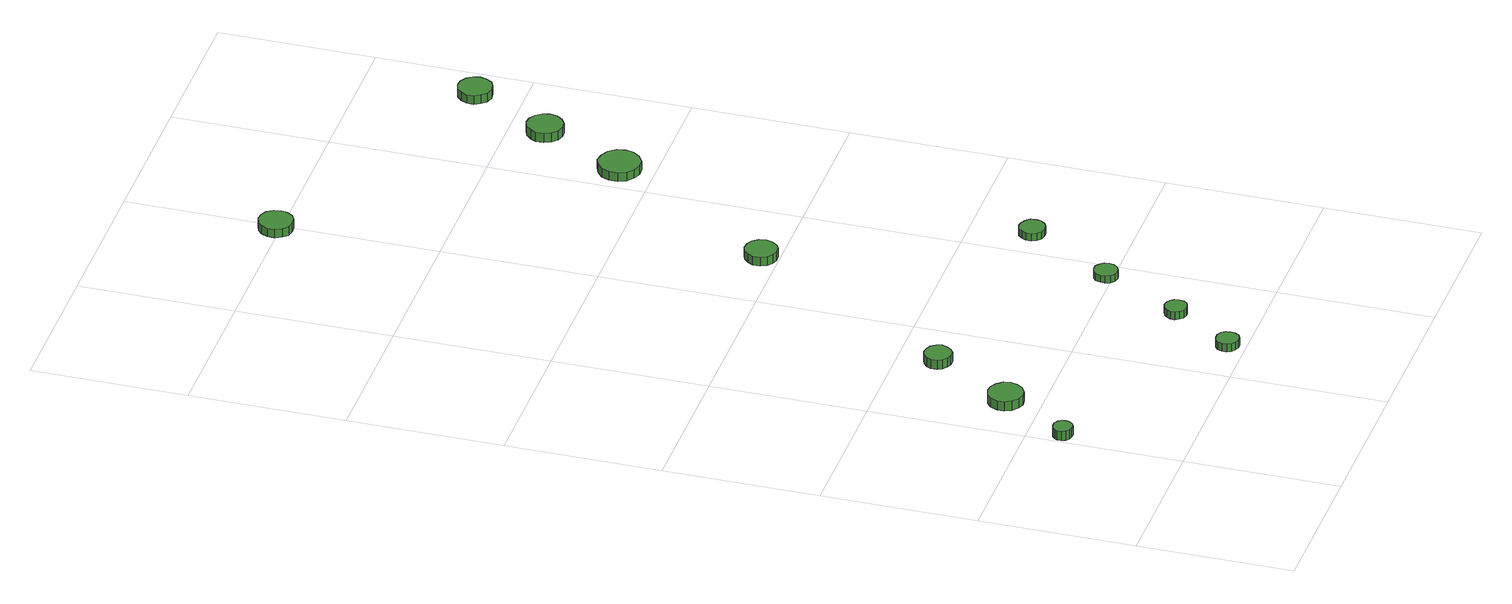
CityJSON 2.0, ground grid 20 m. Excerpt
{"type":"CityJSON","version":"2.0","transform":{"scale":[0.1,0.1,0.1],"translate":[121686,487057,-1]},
"CityObjects":{
"tree1":{"type":"SolitaryVegetationObject","attributes":{"function":"something"},"geometry":[{"type":"MultiSurface","lod":"1","boundaries":[[[0,1,2,3,4,5,6,7,8,9,10,11,12,13,14]],[[15,16,17,18,19,20,21,22,23,24,25,26,27,28,29]],[[0,29,28,1]],[[1,28,27,2]],[[2,27,26,3]],[[3,26,25,4]],[[4,25,24,5]],[[5,24,23,6]],[[6,23,22,7]],[[7,22,21,8]],[[8,21,20,9]],[[9,20,19,10]],[[10,19,18,11]],[[11,18,17,12]],[[12,17,16,13]],[[13,16,15,14]],[[14,15,29,0]]]}]},
"tree2":{"type":"SolitaryVegetationObject","attributes":{"function":"something"},"geometry":[{"type":"MultiSurface","lod":"1","boundaries":[[[30,31,32,33,34,35,36,37,38,39,40,41,42,43,44]],[[45,46,47,48,49,50,51,52,53,54,55,56,57,58,59]],[[30,59,58,31]],[[31,58,57,32]],[[32,57,56,33]],[[33,56,55,34]],[[34,55,54,35]],[[35,54,53,36]],[[36,53,52,37]],[[37,52,51,38]],[[38,51,50,39]],[[39,50,49,40]],[[40,49,48,41]],[[41,48,47,42]],[[42,47,46,43]],[[43,46,45,44]],[[44,45,59,30]]]}]},
"tree3":{"type":"SolitaryVegetationObject","attributes":{"function":"something"},"geometry":[{"type":"MultiSurface","lod":"1","boundaries":[[[60,61,62,63,64,65,66,67,68,69,70,71,72,73,74]],[[75,76,77,78,79,80,81,82,83,84,85,86,87,88,89]],[[60,89,88,61]],[[61,88,87,62]],[[62,87,86,63]],[[63,86,85,64]],[[64,85,84,65]],[[65,84,83,66]],[[66,83,82,67]],[[67,82,81,68]],[[68,81,80,69]],[[69,80,79,70]],[[70,79,78,71]],[[71,78,77,72]],[[72,77,76,73]],[[73,76,75,74]],[[74,75,89,60]]]}]},
"tree4":{"type":"SolitaryVegetationObject","attributes":{"function":"something"},"geometry":[{"type":"MultiSurface","lod":"1","boundaries":[[[90,91,92,93,94,95,96,97,98,99,100,101,102,103,104]],[[105,106,107,108,109,110,111,112,113,114,115,116,117,118,119]],[[90,119,118,91]],[[91,118,117,92]],[[92,117,116,93]],[[93,116,115,94]],[[94,115,114,95]],[[95,114,113,96]],[[96,113,112,97]],[[97,112,111,98]],[[98,111,110,99]],[[99,110,109,100]],[[100,109,108,101]],[[101,108,107,102]],[[102,107,106,103]],[[103,106,105,104]],[[104,105,119,90]]]}]},
"tree5":{"type":"SolitaryVegetationObject","attributes":{"function":"something"},"geometry":[{"type":"MultiSurface","lod":"1","boundaries":[[[120,121,122,123,124,125,126,127,128,129,130,131,132,133,134]],[[135,136,137,138,139,140,141,142,143,144,145,146,147,148,149]],[[120,149,148,121]],[[121,148,147,122]],[[122,147,146,123]],[[123,146,145,124]],[[124,145,144,125]],[[125,144,143,126]],[[126,143,142,127]],[[127,142,141,128]],[[128,141,140,129]],[[129,140,139,130]],[[130,139,138,131]],[[131,138,137,132]],[[132,137,136,133]],[[133,136,135,134]],[[134,135,149,120]]]}]},
"tree6":{"type":"SolitaryVegetationObject","attributes":{"function":"something"},"geometry":[{"type":"MultiSurface","lod":"1","boundaries":[[[150,151,152,153,154,155,156,157,158,159,160,161,162,163,164]],[[165,166,167,168,169,170,171,172,173,174,175,176,177,178,179]],[[150,179,178,151]],[[151,178,177,152]],[[152,177,176,153]],[[153,176,175,154]],[[154,175,174,155]],[[155,174,173,156]],[[156,173,172,157]],[[157,172,171,158]],[[158,171,170,159]],[[159,170,169,160]],[[160,169,168,161]],[[161,168,167,162]],[[162,167,166,163]],[[163,166,165,164]],[[164,165,179,150]]]}]},
"tree7":{"type":"SolitaryVegetationObject","attributes":{"function":"something"},"geometry":[{"type":"MultiSurface","lod":"1","boundaries":[[[180,181,182,183,184,185,186,187,188,189,190,191,192,193,194]],[[195,196,197,198,199,200,201,202,203,204,205,206,207,208,209]],[[180,209,208,181]],[[181,208,207,182]],[[182,207,206,183]],[[183,206,205,184]],[[184,205,204,185]],[[185,204,203,186]],[[186,203,202,187]],[[187,202,201,188]],[[188,201,200,189]],[[189,200,199,190]],[[190,199,198,191]],[[191,198,197,192]],[[192,197,196,193]],[[193,196,195,194]],[[194,195,209,180]]]}]},
"tree8":{"type":"SolitaryVegetationObject","attributes":{"function":"something"},"geometry":[{"type":"MultiSurface","lod":"1","boundaries":[[[210,211,212,213,214,215,216,217,218,219,220,221,222,223,224]],[[225,226,227,228,229,230,231,232,233,234,235,236,237,238,239]],[[210,239,238,211]],[[211,238,237,212]],[[212,237,236,213]],[[213,236,235,214]],[[214,235,234,215]],[[215,234,233,216]],[[216,233,232,217]],[[217,232,231,218]],[[218,231,230,219]],[[219,230,229,220]],[[220,229,228,221]],[[221,228,227,222]],[[222,227,226,223]],[[223,226,225,224]],[[224,225,239,210]]]}]},
"tree9":{"type":"SolitaryVegetationObject","attributes":{"function":"something"},"geometry":[{"type":"MultiSurface","lod":"1","boundaries":[[[240,241,242,243,244,245,246,247,248,249,250,251,252,253,254]],[[255,256,257,258,259,260,261,262,263,264,265,266,267,268,269]],[[240,269,268,241]],[[241,268,267,242]],[[242,267,266,243]],[[243,266,265,244]],[[244,265,264,245]],[[245,264,263,246]],[[246,263,262,247]],[[247,262,261,248]],[[248,261,260,249]],[[249,260,259,250]],[[250,259,258,251]],[[251,258,257,252]],[[252,257,256,253]],[[253,256,255,254]],[[254,255,269,240]]]}]},
"tree10":{"type":"SolitaryVegetationObject","attributes":{"function":"something"},"geometry":[{"type":"MultiSurface","lod":"1","boundaries":[[[270,271,272,273,274,275,276,277,278,279,280,281,282,283,284]],[[285,286,287,288,289,290,291,292,293,294,295,296,297,298,299]],[[270,299,298,271]],[[271,298,297,272]],[[272,297,296,273]],[[273,296,295,274]],[[274,295,294,275]],[[275,294,293,276]],[[276,293,292,277]],[[277,292,291,278]],[[278,291,290,279]],[[279,290,289,280]],[[280,289,288,281]],[[281,288,287,282]],[[282,287,286,283]],[[283,286,285,284]],[[284,285,299,270]]]}]},
"tree11":{"type":"SolitaryVegetationObject","attributes":{"function":"something"},"geometry":[{"type":"MultiSurface","lod":"1","boundaries":[[[300,301,302,303,304,305,306,307,308,309,310,311,312,313,314]],[[315,316,317,318,319,320,321,322,323,324,325,326,327,328,329]],[[300,329,328,301]],[[301,328,327,302]],[[302,327,326,303]],[[303,326,325,304]],[[304,325,324,305]],[[305,324,323,306]],[[306,323,322,307]],[[307,322,321,308]],[[308,321,320,309]],[[309,320,319,310]],[[310,319,318,311]],[[311,318,317,312]],[[312,317,316,313]],[[313,316,315,314]],[[314,315,329,300]]]}]},
"tree12":{"type":"SolitaryVegetationObject","attributes":{"function":"something"},"geometry":[{"type":"MultiSurface","lod":"1","boundaries":[[[330,331,332,333,334,335,336,337,338,339,340,341,342,343,344]],[[345,346,347,348,349,350,351,352,353,354,355,356,357,358,359]],[[330,359,358,331]],[[331,358,357,332]],[[332,357,356,333]],[[333,356,355,334]],[[334,355,354,335]],[[335,354,353,336]],[[336,353,352,337]],[[337,352,351,338]],[[338,351,350,339]],[[339,350,349,340]],[[340,349,348,341]],[[341,348,347,342]],[[342,347,346,343]],[[343,346,345,344]],[[344,345,359,330]]]}]}
},
"vertices":[
[25,156,20],[24,161,20],[21,165,20],[16,168,20],[11,168,20],[6,167,20],[2,163,20],[0,159,20],[0,154,20],[2,149,20],[6,145,20],[11,144,20],[16,144,20],[21,147,20],[24,151,20],[24,151,7],[21,147,7],[16,144,7],[11,144,7],[6,145,7],[2,149,7],[0,154,7],[0,159,7],[2,163,7],[6,167,7],[11,168,7],[16,168,7],[21,165,7],[24,161,7],[25,156,7],
[91,245,19],[89,254,19],[83,261,19],[75,266,19],[66,267,19],[57,264,19],[50,258,19],[46,249,19],[46,240,19],[50,232,19],[57,225,19],[66,222,19],[75,223,19],[83,228,19],[89,236,19],[89,236,6],[83,228,6],[75,223,6],[66,222,6],[57,225,6],[50,232,6],[46,240,6],[46,249,6],[50,258,6],[57,264,6],[66,267,6],[75,266,6],[83,261,6],[89,254,6],[91,245,6],
[148,349,19],[146,356,19],[142,362,19],[136,365,19],[128,366,19],[122,364,19],[116,359,19],[113,353,19],[113,345,19],[116,339,19],[122,334,19],[128,332,19],[136,332,19],[142,336,19],[146,342,19],[146,342,6],[142,336,6],[136,332,6],[128,332,6],[122,334,6],[116,339,6],[113,345,6],[113,353,6],[116,359,6],[122,364,6],[128,366,6],[136,365,6],[142,362,6],[146,356,6],[148,349,6],
[281,23,16],[280,29,16],[277,34,16],[271,37,16],[265,37,16],[260,36,16],[255,32,16],[253,26,16],[253,20,16],[255,15,16],[260,11,16],[265,9,16],[271,9,16],[277,12,16],[280,17,16],[280,17,5],[277,12,5],[271,9,5],[265,9,5],[260,11,5],[255,15,5],[253,20,5],[253,26,5],[255,32,5],[260,36,5],[265,37,5],[271,37,5],[277,34,5],[280,29,5],[281,23,5],
[333,104,16],[332,110,16],[329,114,16],[324,117,16],[318,118,16],[312,116,16],[308,112,16],[305,107,16],[305,101,16],[308,96,16],[312,92,16],[318,90,16],[324,91,16],[329,93,16],[332,98,16],[332,98,5],[329,93,5],[324,91,5],[318,90,5],[312,92,5],[308,96,5],[305,101,5],[305,107,5],[308,112,5],[312,116,5],[318,118,5],[324,117,5],[329,114,5],[332,110,5],[333,104,5],
[390,209,15],[389,215,15],[385,220,15],[380,224,15],[374,224,15],[368,222,15],[363,218,15],[361,212,15],[361,206,15],[363,200,15],[368,196,15],[374,194,15],[380,195,15],[385,198,15],[389,203,15],[389,203,5],[385,198,5],[380,195,5],[374,194,5],[368,196,5],[363,200,5],[361,206,5],[361,212,5],[363,218,5],[368,222,5],[374,224,5],[380,224,5],[385,220,5],[389,215,5],[390,209,5],
[312,620,22],[310,629,22],[305,636,22],[298,640,22],[289,641,22],[281,638,22],[275,632,22],[271,625,22],[271,616,22],[275,608,22],[281,603,22],[289,600,22],[298,601,22],[305,605,22],[310,612,22],[310,612,10],[305,605,10],[298,601,10],[289,600,10],[281,603,10],[275,608,10],[271,616,10],[271,625,10],[275,632,10],[281,638,10],[289,641,10],[298,640,10],[305,636,10],[310,629,10],[312,620,10],
[460,322,15],[459,329,15],[454,335,15],[448,338,15],[442,339,15],[435,337,15],[430,332,15],[427,326,15],[427,319,15],[430,313,15],[435,308,15],[442,306,15],[448,307,15],[454,310,15],[459,316,15],[459,316,5],[454,310,5],[448,307,5],[442,306,5],[435,308,5],[430,313,5],[427,319,5],[427,326,5],[430,332,5],[435,337,5],[442,339,5],[448,338,5],[454,335,5],[459,329,5],[460,322,5],
[217,1206,16],[215,1215,16],[210,1223,16],[202,1227,16],[193,1228,16],[184,1225,16],[178,1219,16],[174,1211,16],[174,1202,16],[178,1193,16],[184,1187,16],[193,1185,16],[202,1186,16],[210,1190,16],[215,1197,16],[215,1197,4],[210,1190,4],[202,1186,4],[193,1185,4],[184,1187,4],[178,1193,4],[174,1202,4],[174,1211,4],[178,1219,4],[184,1225,4],[193,1228,4],[202,1227,4],[210,1223,4],[215,1215,4],[217,1206,4],
[456,841,24],[454,852,24],[447,861,24],[437,866,24],[426,868,24],[416,864,24],[407,857,24],[403,847,24],[403,835,24],[407,825,24],[416,818,24],[426,814,24],[437,815,24],[447,821,24],[454,830,24],[454,830,12],[447,821,12],[437,815,12],[426,814,12],[416,818,12],[407,825,12],[403,835,12],[403,847,12],[407,857,12],[416,864,12],[426,868,12],[437,866,12],[447,861,12],[454,852,12],[456,841,12],
[516,954,19],[514,963,19],[508,971,19],[500,976,19],[491,977,19],[482,974,19],[475,967,19],[471,959,19],[471,949,19],[475,941,19],[482,934,19],[491,931,19],[500,932,19],[508,937,19],[514,945,19],[514,945,6],[508,937,6],[500,932,6],[491,931,6],[482,934,6],[475,941,6],[471,949,6],[471,959,6],[475,967,6],[482,974,6],[491,977,6],[500,976,6],[508,971,6],[514,963,6],[516,954,6],
[575,1060,17],[573,1069,17],[568,1076,17],[560,1081,17],[551,1082,17],[542,1079,17],[536,1073,17],[532,1065,17],[532,1056,17],[536,1048,17],[542,1042,17],[551,1039,17],[560,1040,17],[568,1044,17],[573,1052,17],[573,1052,5],[568,1044,5],[560,1040,5],[551,1039,5],[542,1042,5],[536,1048,5],[532,1056,5],[532,1065,5],[536,1073,5],[542,1079,5],[551,1082,5],[560,1081,5],[568,1076,5],[573,1069,5],[575,1060,5]
]}
